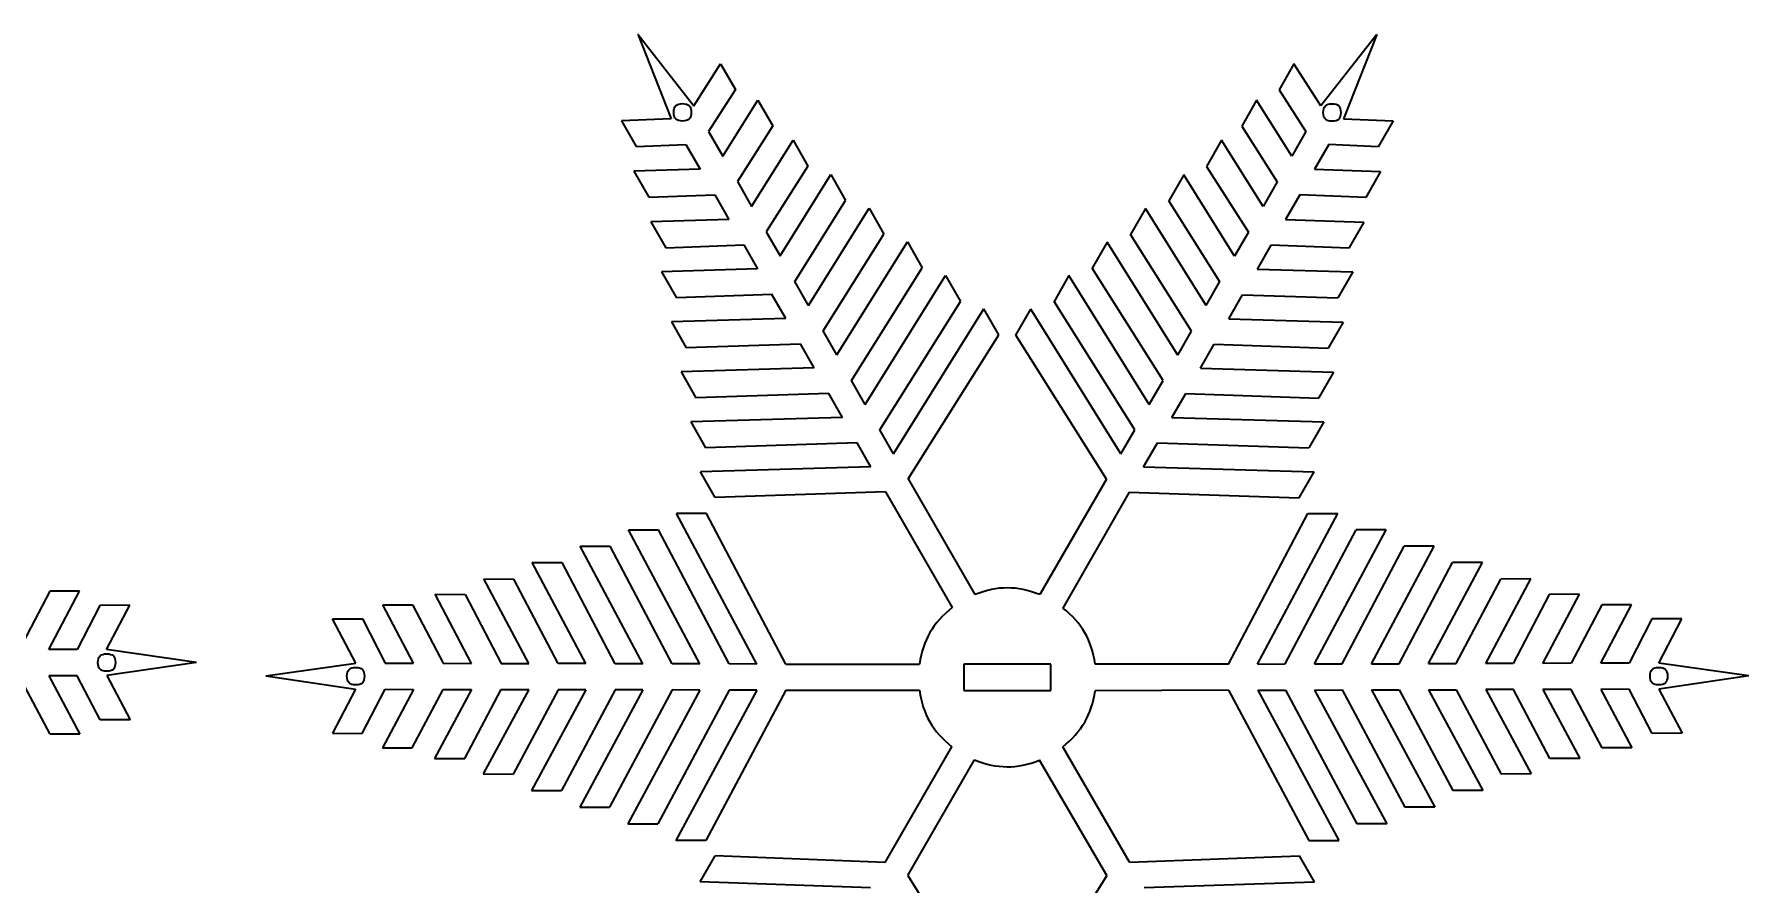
# Model space of a CAD drawing. Header units: centimetres. Extents: x -208 to 206, y -104 to 104.
# Drawn here: x 2.01 to 28.34, y 55.34 to 68.4 of the extents above; entities that cross this region are included whole.
import ezdxf

# ---------------------------------------------------------------- set-up
doc = ezdxf.new("R2010")
doc.units = ezdxf.units.CM
doc.header["$MEASUREMENT"] = 0
doc.layers.add('#Layer 1', color=7, linetype='Continuous')

msp = doc.modelspace()

# ---------------------------------------------------------------- linework, layer by layer
at = {"layer": '#Layer 1', "color": 3, "lineweight": 35}
for points in [[(11.27703, 68.40138), (11.27703, 68.40138), (11.79111, 67.10352), (11.79111, 67.10352)], [(11.27703, 68.40138), (11.27703, 68.40138), (12.13876, 67.30311), (12.13876, 67.30311)], [(22.6298, 68.39869), (22.6298, 68.39869), (21.76807, 67.3002), (21.76807, 67.3002)], [(22.6298, 68.39869), (22.6298, 68.39869), (22.11572, 67.10084), (22.11572, 67.10084)], [(12.13876, 67.30311), (12.13876, 67.30311), (12.54958, 67.95002), (12.54958, 67.95002)], [(12.54958, 67.95002), (12.54958, 67.95002), (12.7785, 67.5513), (12.7785, 67.5513)], [(21.35726, 67.94733), (21.35726, 67.94733), (21.12833, 67.54861), (21.12833, 67.54861)], [(21.76807, 67.3002), (21.76807, 67.3002), (21.35726, 67.94733), (21.35726, 67.94733)], [(12.7785, 67.5513), (12.7785, 67.5513), (12.36545, 66.90999), (12.36545, 66.90999)], [(21.12833, 67.54861), (21.12833, 67.54861), (21.54138, 66.90708), (21.54138, 66.90708)], [(12.58183, 66.5312), (12.58183, 66.5312), (13.12391, 67.39114), (13.12391, 67.39114)], [(13.12391, 67.39114), (13.12391, 67.39114), (13.3515, 66.99332), (13.3515, 66.99332)], [(20.78292, 67.38823), (20.78292, 67.38823), (20.55534, 66.99063), (20.55534, 66.99063)], [(21.325, 66.52852), (21.325, 66.52852), (20.78292, 67.38823), (20.78292, 67.38823)], [(11.79111, 67.10352), (11.79111, 67.10352), (11.02526, 67.07463), (11.02526, 67.07463)], [(11.02526, 67.07463), (11.02526, 67.07463), (11.25441, 66.67613), (11.25441, 66.67613)], [(12.36545, 66.90999), (12.36545, 66.90999), (12.58183, 66.5312), (12.58183, 66.5312)], [(13.3515, 66.99332), (13.3515, 66.99332), (12.80852, 66.13808), (12.80852, 66.13808)], [(20.55534, 66.99063), (20.55534, 66.99063), (21.09831, 66.1354), (21.09831, 66.1354)], [(21.54138, 66.90708), (21.54138, 66.90708), (21.325, 66.52852), (21.325, 66.52852)], [(22.11572, 67.10084), (22.11572, 67.10084), (22.88158, 67.07194), (22.88158, 67.07194)], [(22.88158, 67.07194), (22.88158, 67.07194), (22.65242, 66.67344), (22.65242, 66.67344)], [(11.25441, 66.67613), (11.25441, 66.67613), (12.01646, 66.70951), (12.01646, 66.70951)], [(12.01646, 66.70951), (12.01646, 66.70951), (12.23441, 66.33162), (12.23441, 66.33162)], [(13.02513, 65.7584), (13.02513, 65.7584), (13.6633, 66.77626), (13.6633, 66.77626)], [(13.6633, 66.77626), (13.6633, 66.77626), (13.89223, 66.37418), (13.89223, 66.37418)], [(20.24353, 66.77357), (20.24353, 66.77357), (20.0146, 66.37149), (20.0146, 66.37149)], [(20.8817, 65.75572), (20.8817, 65.75572), (20.24353, 66.77357), (20.24353, 66.77357)], [(21.89038, 66.70682), (21.89038, 66.70682), (21.67242, 66.32893), (21.67242, 66.32893)], [(22.65242, 66.67344), (22.65242, 66.67344), (21.89038, 66.70682), (21.89038, 66.70682)], [(13.89223, 66.37418), (13.89223, 66.37418), (13.2507, 65.36528), (13.2507, 65.36528)], [(20.0146, 66.37149), (20.0146, 66.37149), (20.65614, 65.3626), (20.65614, 65.3626)], [(12.23441, 66.33162), (12.23441, 66.33162), (11.21879, 66.2969), (11.21879, 66.2969)], [(11.21879, 66.2969), (11.21879, 66.2969), (11.44727, 65.89997), (11.44727, 65.89997)], [(12.80852, 66.13808), (12.80852, 66.13808), (13.02513, 65.7584), (13.02513, 65.7584)], [(13.46282, 64.99792), (13.46282, 64.99792), (14.24078, 66.24605), (14.24078, 66.24605)], [(14.24078, 66.24605), (14.24078, 66.24605), (14.47015, 65.84666), (14.47015, 65.84666)], [(19.66606, 66.24336), (19.66606, 66.24336), (19.43668, 65.84397), (19.43668, 65.84397)], [(20.44401, 64.99501), (20.44401, 64.99501), (19.66606, 66.24336), (19.66606, 66.24336)], [(21.09831, 66.1354), (21.09831, 66.1354), (20.8817, 65.75572), (20.8817, 65.75572)], [(21.67242, 66.32893), (21.67242, 66.32893), (22.68826, 66.29421), (22.68826, 66.29421)], [(22.68826, 66.29421), (22.68826, 66.29421), (22.45956, 65.89728), (22.45956, 65.89728)], [(11.44727, 65.89997), (11.44727, 65.89997), (12.45975, 65.93783), (12.45975, 65.93783)], [(12.45975, 65.93783), (12.45975, 65.93783), (12.67838, 65.55927), (12.67838, 65.55927)], [(13.68839, 64.60458), (13.68839, 64.60458), (14.47015, 65.84666), (14.47015, 65.84666)], [(20.21844, 64.60189), (20.21844, 64.60189), (19.43668, 65.84397), (19.43668, 65.84397)], [(21.44708, 65.93492), (21.44708, 65.93492), (21.22846, 65.55658), (21.22846, 65.55658)], [(22.45956, 65.89728), (22.45956, 65.89728), (21.44708, 65.93492), (21.44708, 65.93492)], [(13.9003, 64.23722), (13.9003, 64.23722), (14.83034, 65.72928), (14.83034, 65.72928)], [(14.83034, 65.72928), (14.83034, 65.72928), (15.05972, 65.32989), (15.05972, 65.32989)], [(19.07649, 65.7266), (19.07649, 65.7266), (18.84711, 65.3272), (18.84711, 65.3272)], [(20.00654, 64.23453), (20.00654, 64.23453), (19.07649, 65.7266), (19.07649, 65.7266)], [(12.67838, 65.55927), (12.67838, 65.55927), (11.47751, 65.52119), (11.47751, 65.52119)], [(11.47751, 65.52119), (11.47751, 65.52119), (11.70958, 65.1209), (11.70958, 65.1209)], [(13.2507, 65.36528), (13.2507, 65.36528), (13.46282, 64.99792), (13.46282, 64.99792)], [(14.12497, 63.845), (14.12497, 63.845), (15.05972, 65.32989), (15.05972, 65.32989)], [(19.78186, 63.84208), (19.78186, 63.84208), (18.84711, 65.3272), (18.84711, 65.3272)], [(20.65614, 65.3626), (20.65614, 65.3626), (20.44401, 64.99501), (20.44401, 64.99501)], [(21.22846, 65.55658), (21.22846, 65.55658), (22.42932, 65.5185), (22.42932, 65.5185)], [(22.42932, 65.5185), (22.42932, 65.5185), (22.19726, 65.11821), (22.19726, 65.11821)], [(11.70958, 65.1209), (11.70958, 65.1209), (12.90439, 65.16637), (12.90439, 65.16637)], [(12.90439, 65.16637), (12.90439, 65.16637), (13.11473, 64.79789), (13.11473, 64.79789)], [(14.3362, 63.47696), (14.3362, 63.47696), (15.41857, 65.21364), (15.41857, 65.21364)], [(15.41857, 65.21364), (15.41857, 65.21364), (15.64794, 64.81424), (15.64794, 64.81424)], [(18.48826, 65.21095), (18.48826, 65.21095), (18.25889, 64.81156), (18.25889, 64.81156)], [(19.57063, 63.47428), (19.57063, 63.47428), (18.48826, 65.21095), (18.48826, 65.21095)], [(21.00244, 65.16368), (21.00244, 65.16368), (20.7921, 64.7952), (20.7921, 64.7952)], [(22.19726, 65.11821), (22.19726, 65.11821), (21.00244, 65.16368), (21.00244, 65.16368)], [(13.11473, 64.79789), (13.11473, 64.79789), (11.64439, 64.75511), (11.64439, 64.75511)], [(14.56042, 63.08653), (14.56042, 63.08653), (15.64794, 64.81424), (15.64794, 64.81424)], [(19.34641, 63.08362), (19.34641, 63.08362), (18.25889, 64.81156), (18.25889, 64.81156)], [(20.7921, 64.7952), (20.7921, 64.7952), (22.26244, 64.75242), (22.26244, 64.75242)], [(11.64439, 64.75511), (11.64439, 64.75511), (11.87377, 64.35594), (11.87377, 64.35594)], [(13.9003, 64.23722), (13.9003, 64.23722), (13.68884, 64.6057), (13.68884, 64.6057)], [(14.7721, 62.71805), (14.7721, 62.71805), (16.00634, 64.69844), (16.00634, 64.69844)], [(16.00634, 64.69844), (16.00634, 64.69844), (16.23572, 64.29904), (16.23572, 64.29904)], [(17.90049, 64.69575), (17.90049, 64.69575), (17.67111, 64.29636), (17.67111, 64.29636)], [(19.13473, 62.71536), (19.13473, 62.71536), (17.90049, 64.69575), (17.90049, 64.69575)], [(20.00654, 64.23453), (20.00654, 64.23453), (20.21799, 64.60301), (20.21799, 64.60301)], [(22.26244, 64.75242), (22.26244, 64.75242), (22.03306, 64.35303), (22.03306, 64.35303)], [(13.34052, 64.405), (13.34052, 64.405), (11.87377, 64.35594), (11.87377, 64.35594)], [(13.55108, 64.03674), (13.55108, 64.03674), (13.3394, 64.405), (13.3394, 64.405)], [(14.99543, 62.32896), (14.99543, 62.32896), (16.23572, 64.29904), (16.23572, 64.29904)], [(18.9114, 62.32605), (18.9114, 62.32605), (17.67111, 64.29636), (17.67111, 64.29636)], [(20.35575, 64.03383), (20.35575, 64.03383), (20.56743, 64.40231), (20.56743, 64.40231)], [(20.56631, 64.40231), (20.56631, 64.40231), (22.03306, 64.35303), (22.03306, 64.35303)], [(13.55108, 64.03674), (13.55108, 64.03674), (11.79358, 63.98544), (11.79358, 63.98544)], [(15.20711, 61.96048), (15.20711, 61.96048), (16.593, 64.18413), (16.593, 64.18413)], [(16.82238, 63.78474), (16.82238, 63.78474), (16.593, 64.18413), (16.593, 64.18413)], [(17.08446, 63.78205), (17.08446, 63.78205), (17.31383, 64.18144), (17.31383, 64.18144)], [(18.69972, 61.9578), (18.69972, 61.9578), (17.31383, 64.18144), (17.31383, 64.18144)], [(20.35575, 64.03383), (20.35575, 64.03383), (22.11326, 63.98276), (22.11326, 63.98276)], [(11.79358, 63.98544), (11.79358, 63.98544), (12.02295, 63.58605), (12.02295, 63.58605)], [(14.3362, 63.47696), (14.3362, 63.47696), (14.12474, 63.84544), (14.12474, 63.84544)], [(15.42977, 61.57252), (15.42977, 61.57252), (16.82238, 63.78474), (16.82238, 63.78474)], [(18.47706, 61.56983), (18.47706, 61.56983), (17.08446, 63.78205), (17.08446, 63.78205)], [(19.57063, 63.47428), (19.57063, 63.47428), (19.78209, 63.84253), (19.78209, 63.84253)], [(22.11326, 63.98276), (22.11326, 63.98276), (21.88388, 63.58336), (21.88388, 63.58336)], [(13.77665, 63.64496), (13.77665, 63.64496), (12.02295, 63.58605), (12.02295, 63.58605)], [(13.98788, 63.27693), (13.98788, 63.27693), (13.77642, 63.64519), (13.77642, 63.64519)], [(19.91895, 63.27424), (19.91895, 63.27424), (20.13041, 63.6425), (20.13041, 63.6425)], [(20.13018, 63.64228), (20.13018, 63.64228), (21.88388, 63.58336), (21.88388, 63.58336)], [(13.98788, 63.27693), (13.98788, 63.27693), (11.94254, 63.21735), (11.94254, 63.21735)], [(11.94254, 63.21735), (11.94254, 63.21735), (12.17191, 62.81818), (12.17191, 62.81818)], [(19.91895, 63.27424), (19.91895, 63.27424), (21.9643, 63.21466), (21.9643, 63.21466)], [(21.9643, 63.21466), (21.9643, 63.21466), (21.73492, 62.81527), (21.73492, 62.81527)], [(14.7721, 62.71805), (14.7721, 62.71805), (14.56042, 63.08653), (14.56042, 63.08653)], [(14.7721, 62.71805), (14.7721, 62.71805), (14.56042, 63.08653), (14.56042, 63.08653)], [(19.13473, 62.71536), (19.13473, 62.71536), (19.34641, 63.08362), (19.34641, 63.08362)], [(19.13473, 62.71536), (19.13473, 62.71536), (19.34641, 63.08362), (19.34641, 63.08362)], [(14.2121, 62.8865), (14.2121, 62.8865), (12.17191, 62.81818), (12.17191, 62.81818)], [(14.42378, 62.51802), (14.42378, 62.51802), (14.2121, 62.8865), (14.2121, 62.8865)], [(14.42378, 62.51802), (14.42378, 62.51802), (14.2121, 62.8865), (14.2121, 62.8865)], [(19.48305, 62.51533), (19.48305, 62.51533), (19.69473, 62.88381), (19.69473, 62.88381)], [(19.48305, 62.51533), (19.48305, 62.51533), (19.69473, 62.88381), (19.69473, 62.88381)], [(19.69473, 62.88381), (19.69473, 62.88381), (21.73492, 62.81527), (21.73492, 62.81527)], [(14.42378, 62.51802), (14.42378, 62.51802), (12.09127, 62.45037), (12.09127, 62.45037)], [(12.09127, 62.45037), (12.09127, 62.45037), (12.32042, 62.05098), (12.32042, 62.05098)], [(19.48305, 62.51533), (19.48305, 62.51533), (21.81556, 62.44768), (21.81556, 62.44768)], [(21.81556, 62.44768), (21.81556, 62.44768), (21.58641, 62.04829), (21.58641, 62.04829)], [(15.20711, 61.96048), (15.20711, 61.96048), (14.99543, 62.32896), (14.99543, 62.32896)], [(15.20711, 61.96048), (15.20711, 61.96048), (14.99543, 62.32896), (14.99543, 62.32896)], [(18.69972, 61.9578), (18.69972, 61.9578), (18.9114, 62.32605), (18.9114, 62.32605)], [(18.69972, 61.9578), (18.69972, 61.9578), (18.9114, 62.32605), (18.9114, 62.32605)], [(14.64711, 62.12893), (14.64711, 62.12893), (12.32042, 62.05098), (12.32042, 62.05098)], [(14.85879, 61.76045), (14.85879, 61.76045), (14.64711, 62.12893), (14.64711, 62.12893)], [(14.85879, 61.76045), (14.85879, 61.76045), (14.64711, 62.12893), (14.64711, 62.12893)], [(19.04804, 61.75776), (19.04804, 61.75776), (19.25972, 62.12602), (19.25972, 62.12602)], [(19.04804, 61.75776), (19.04804, 61.75776), (19.25972, 62.12602), (19.25972, 62.12602)], [(19.25972, 62.12602), (19.25972, 62.12602), (21.58641, 62.04829), (21.58641, 62.04829)], [(14.85879, 61.76045), (14.85879, 61.76045), (12.23956, 61.68429), (12.23956, 61.68429)], [(12.46894, 61.28512), (12.46894, 61.28512), (12.23956, 61.68429), (12.23956, 61.68429)], [(19.04804, 61.75776), (19.04804, 61.75776), (21.66727, 61.6816), (21.66727, 61.6816)], [(21.4379, 61.28221), (21.4379, 61.28221), (21.66727, 61.6816), (21.66727, 61.6816)], [(15.08145, 61.37248), (15.08145, 61.37248), (12.46894, 61.28512), (12.46894, 61.28512)], [(15.08145, 61.37248), (15.08145, 61.37248), (16.10714, 59.59594), (16.10714, 59.59594)], [(15.42977, 61.57252), (15.42977, 61.57252), (16.45546, 59.79597), (16.45546, 59.79597)], [(18.47706, 61.56983), (18.47706, 61.56983), (17.45294, 59.79597), (17.45294, 59.79597)], [(18.82538, 61.3698), (18.82538, 61.3698), (17.80842, 59.59012), (17.80842, 59.59012)], [(18.82538, 61.3698), (18.82538, 61.3698), (21.4379, 61.28221), (21.4379, 61.28221)], [(13.10599, 58.73018), (13.10599, 58.73018), (11.87332, 61.04208), (11.87332, 61.04208)], [(12.33386, 61.04096), (12.33386, 61.04096), (11.87332, 61.04208), (11.87332, 61.04208)], [(13.55332, 58.72906), (13.55332, 58.72906), (12.33386, 61.04096), (12.33386, 61.04096)], [(20.35194, 58.72906), (20.35194, 58.72906), (21.5714, 61.04096), (21.5714, 61.04096)], [(20.79927, 58.73018), (20.79927, 58.73018), (22.03194, 61.04208), (22.03194, 61.04208)], [(21.5714, 61.04096), (21.5714, 61.04096), (22.03194, 61.04208), (22.03194, 61.04208)], [(12.23239, 58.7322), (12.23239, 58.7322), (11.13457, 60.7912), (11.13457, 60.7912)], [(11.13457, 60.7912), (11.13457, 60.7912), (11.59511, 60.79008), (11.59511, 60.79008)], [(12.68129, 58.73108), (12.68129, 58.73108), (11.59511, 60.79008), (11.59511, 60.79008)], [(21.22398, 58.73108), (21.22398, 58.73108), (22.31015, 60.79008), (22.31015, 60.79008)], [(21.67287, 58.7322), (21.67287, 58.7322), (22.7707, 60.7912), (22.7707, 60.7912)], [(22.7707, 60.7912), (22.7707, 60.7912), (22.31015, 60.79008), (22.31015, 60.79008)], [(11.35745, 58.73421), (11.35745, 58.73421), (10.3947, 60.53988), (10.3947, 60.53988)], [(10.3947, 60.53988), (10.3947, 60.53988), (10.85524, 60.53876), (10.85524, 60.53876)], [(11.80769, 58.73309), (11.80769, 58.73309), (10.85524, 60.53876), (10.85524, 60.53876)], [(22.09758, 58.73309), (22.09758, 58.73309), (23.05002, 60.53876), (23.05002, 60.53876)], [(22.54782, 58.73421), (22.54782, 58.73421), (23.51057, 60.53988), (23.51057, 60.53988)], [(23.51057, 60.53988), (23.51057, 60.53988), (23.05002, 60.53876), (23.05002, 60.53876)], [(10.48094, 58.7369), (10.48094, 58.7369), (9.65393, 60.28832), (9.65393, 60.28832)], [(9.65393, 60.28832), (9.65393, 60.28832), (10.11447, 60.2872), (10.11447, 60.2872)], [(10.93297, 58.73511), (10.93297, 58.73511), (10.11447, 60.2872), (10.11447, 60.2872)], [(22.9723, 58.73511), (22.9723, 58.73511), (23.79079, 60.2872), (23.79079, 60.2872)], [(23.42433, 58.7369), (23.42433, 58.7369), (24.25134, 60.28832), (24.25134, 60.28832)], [(24.25134, 60.28832), (24.25134, 60.28832), (23.79079, 60.2872), (23.79079, 60.2872)], [(8.72612, 58.73936), (8.72612, 58.73936), (8.16343, 59.80112), (8.16343, 59.80112)], [(8.16343, 59.80112), (8.16343, 59.80112), (8.62622, 59.79821), (8.62622, 59.79821)], [(8.62622, 59.79821), (8.62622, 59.79821), (9.17927, 58.73824), (9.17927, 58.73824)], [(9.60353, 58.73802), (9.60353, 58.73802), (8.91137, 60.0361), (8.91137, 60.0361)], [(8.91137, 60.0361), (8.91137, 60.0361), (9.37191, 60.03498), (9.37191, 60.03498)], [(10.05668, 58.7369), (10.05668, 58.7369), (9.37191, 60.03498), (9.37191, 60.03498)], [(17.45294, 59.79597), (17.10215, 59.93373), (16.80625, 59.93373), (16.45546, 59.79597)], [(23.84858, 58.7369), (23.84858, 58.7369), (24.53313, 60.03498), (24.53313, 60.03498)], [(24.30174, 58.73802), (24.30174, 58.73802), (24.99367, 60.0361), (24.99367, 60.0361)], [(24.99367, 60.0361), (24.99367, 60.0361), (24.53313, 60.03498), (24.53313, 60.03498)], [(25.27905, 59.79821), (25.27905, 59.79821), (24.72599, 58.73824), (24.72599, 58.73824)], [(25.17914, 58.73936), (25.17914, 58.73936), (25.74161, 59.80112), (25.74161, 59.80112)], [(25.74161, 59.80112), (25.74161, 59.80112), (25.27905, 59.79821), (25.27905, 59.79821)], [(7.83505, 58.74205), (7.83505, 58.74205), (7.36151, 59.64119), (7.36151, 59.64119)], [(7.36151, 59.64119), (7.36151, 59.64119), (7.81959, 59.63962), (7.81959, 59.63962)], [(7.81959, 59.63962), (7.81959, 59.63962), (8.28887, 58.74183), (8.28887, 58.74183)], [(16.10714, 59.59594), (15.81012, 59.36074), (15.66116, 59.10381), (15.60471, 58.72906)], [(18.30369, 58.72906), (18.24791, 59.09978), (18.10074, 59.35536), (17.80842, 59.59012)], [(26.08545, 59.63962), (26.08545, 59.63962), (25.61639, 58.74183), (25.61639, 58.74183)], [(26.06999, 58.74205), (26.06999, 58.74205), (26.54353, 59.64119), (26.54353, 59.64119)], [(26.54353, 59.64119), (26.54353, 59.64119), (26.08545, 59.63962), (26.08545, 59.63962)], [(6.9451, 58.74407), (6.9451, 58.74407), (6.59028, 59.42346), (6.59028, 59.42346)], [(6.59028, 59.42346), (6.59028, 59.42346), (7.04993, 59.42212), (7.04993, 59.42212)], [(7.04993, 59.42212), (7.04993, 59.42212), (7.39892, 58.74384), (7.39892, 58.74384)], [(26.85511, 59.42212), (26.85511, 59.42212), (26.50612, 58.74384), (26.50612, 58.74384)], [(27.31476, 59.42346), (27.31476, 59.42346), (26.85511, 59.42212), (26.85511, 59.42212)], [(26.95994, 58.74407), (26.95994, 58.74407), (27.31476, 59.42346), (27.31476, 59.42346)], [(5.56302, 58.54695), (5.56302, 58.54695), (6.9451, 58.74407), (6.9451, 58.74407)], [(7.39892, 58.74384), (7.39892, 58.74384), (7.83505, 58.74205), (7.83505, 58.74205)], [(8.28887, 58.74183), (8.28887, 58.74183), (8.72612, 58.73936), (8.72612, 58.73936)], [(9.17927, 58.73824), (9.17927, 58.73824), (9.60353, 58.73802), (9.60353, 58.73802)], [(10.48094, 58.7369), (10.48094, 58.7369), (10.05623, 58.7378), (10.05623, 58.7378)], [(11.35745, 58.73421), (11.35745, 58.73421), (10.93252, 58.73511), (10.93252, 58.73511)], [(12.23239, 58.7322), (12.23239, 58.7322), (11.80769, 58.73309), (11.80769, 58.73309)], [(12.23239, 58.7322), (12.23239, 58.7322), (11.80769, 58.73309), (11.80769, 58.73309)], [(13.10599, 58.73018), (13.10599, 58.73018), (12.68129, 58.73108), (12.68129, 58.73108)], [(13.10599, 58.73018), (13.10599, 58.73018), (12.68129, 58.73108), (12.68129, 58.73108)], [(13.55332, 58.72906), (13.55332, 58.72906), (15.60471, 58.72906), (15.60471, 58.72906)], [(16.28433, 58.72682), (16.28433, 58.72682), (16.28433, 58.32474), (16.28433, 58.32474)], [(16.95431, 58.72682), (16.95431, 58.72682), (16.28433, 58.72682), (16.28433, 58.72682)], [(17.62407, 58.72682), (17.62407, 58.72682), (16.95431, 58.72682), (16.95431, 58.72682)], [(17.62407, 58.32474), (17.62407, 58.32474), (17.62407, 58.72682), (17.62407, 58.72682)], [(20.35194, 58.72906), (20.35194, 58.72906), (18.30369, 58.72906), (18.30369, 58.72906)], [(20.79927, 58.73018), (20.79927, 58.73018), (21.22398, 58.73108), (21.22398, 58.73108)], [(20.79927, 58.73018), (20.79927, 58.73018), (21.22398, 58.73108), (21.22398, 58.73108)], [(21.67287, 58.7322), (21.67287, 58.7322), (22.09758, 58.73309), (22.09758, 58.73309)], [(21.67287, 58.7322), (21.67287, 58.7322), (22.09758, 58.73309), (22.09758, 58.73309)], [(22.54782, 58.73421), (22.54782, 58.73421), (22.97252, 58.73511), (22.97252, 58.73511)], [(23.42433, 58.7369), (23.42433, 58.7369), (23.84903, 58.7378), (23.84903, 58.7378)], [(24.72599, 58.73824), (24.72599, 58.73824), (24.30174, 58.73802), (24.30174, 58.73802)], [(25.61639, 58.74183), (25.61639, 58.74183), (25.17914, 58.73936), (25.17914, 58.73936)], [(26.50612, 58.74384), (26.50612, 58.74384), (26.06999, 58.74205), (26.06999, 58.74205)], [(28.34202, 58.54695), (28.34202, 58.54695), (26.95994, 58.74407), (26.95994, 58.74407)], [(5.56302, 58.54695), (5.56302, 58.54695), (6.9442, 58.34333), (6.9442, 58.34333)], [(28.34202, 58.54695), (28.34202, 58.54695), (26.96084, 58.34333), (26.96084, 58.34333)], [(6.9442, 58.34333), (6.9442, 58.34333), (6.58625, 57.66573), (6.58625, 57.66573)], [(7.0459, 57.66484), (7.0459, 57.66484), (7.39802, 58.34154), (7.39802, 58.34154)], [(7.83415, 58.34109), (7.83415, 58.34109), (7.35636, 57.4442), (7.35636, 57.4442)], [(7.39802, 58.34154), (7.39802, 58.34154), (7.83415, 58.34109), (7.83415, 58.34109)], [(7.81444, 57.44375), (7.81444, 57.44375), (8.28798, 58.3393), (8.28798, 58.3393)], [(8.72522, 58.33952), (8.72522, 58.33952), (8.15761, 57.28068), (8.15761, 57.28068)], [(8.28798, 58.3393), (8.28798, 58.3393), (8.72522, 58.33952), (8.72522, 58.33952)], [(8.62039, 57.28135), (8.62039, 57.28135), (9.17838, 58.33885), (9.17838, 58.33885)], [(9.60263, 58.33684), (9.60263, 58.33684), (8.90442, 57.04212), (8.90442, 57.04212)], [(9.17838, 58.33885), (9.17838, 58.33885), (9.60263, 58.33684), (9.60263, 58.33684)], [(10.05578, 58.33594), (10.05578, 58.33594), (9.36497, 57.041), (9.36497, 57.041)], [(10.48004, 58.33392), (10.48004, 58.33392), (9.64564, 56.78653), (9.64564, 56.78653)], [(10.48004, 58.33392), (10.48004, 58.33392), (10.05534, 58.33504), (10.05534, 58.33504)], [(10.93207, 58.33348), (10.93207, 58.33348), (10.10618, 56.78541), (10.10618, 56.78541)], [(11.35633, 58.33258), (11.35633, 58.33258), (10.38529, 56.5314), (10.38529, 56.5314)], [(11.80679, 58.33146), (11.80679, 58.33146), (10.84583, 56.53028), (10.84583, 56.53028)], [(11.35633, 58.33258), (11.35633, 58.33258), (10.93162, 58.33348), (10.93162, 58.33348)], [(12.2315, 58.33056), (12.2315, 58.33056), (11.12404, 56.27648), (11.12404, 56.27648)], [(12.68039, 58.32944), (12.68039, 58.32944), (11.58458, 56.27559), (11.58458, 56.27559)], [(12.2315, 58.33056), (12.2315, 58.33056), (11.80679, 58.33146), (11.80679, 58.33146)], [(12.2315, 58.33056), (12.2315, 58.33056), (11.80679, 58.33146), (11.80679, 58.33146)], [(13.1051, 58.32832), (13.1051, 58.32832), (11.86145, 56.02224), (11.86145, 56.02224)], [(13.55242, 58.32743), (13.55242, 58.32743), (12.32199, 56.02112), (12.32199, 56.02112)], [(13.1051, 58.32832), (13.1051, 58.32832), (12.68039, 58.32944), (12.68039, 58.32944)], [(13.1051, 58.32832), (13.1051, 58.32832), (12.68039, 58.32944), (12.68039, 58.32944)], [(13.55242, 58.32743), (13.55242, 58.32743), (15.60404, 58.32743), (15.60404, 58.32743)], [(15.60404, 58.32743), (15.65914, 57.95223), (15.80721, 57.69485), (16.10356, 57.45876)], [(16.28433, 58.32474), (16.28433, 58.32474), (17.62407, 58.32474), (17.62407, 58.32474)], [(17.80506, 57.45876), (18.09806, 57.69261), (18.2459, 57.94752), (18.30302, 58.31824)], [(20.35284, 58.32743), (20.35284, 58.32743), (18.30302, 58.31824), (18.30302, 58.31824)], [(20.35284, 58.32743), (20.35284, 58.32743), (21.58327, 56.02112), (21.58327, 56.02112)], [(20.80017, 58.32832), (20.80017, 58.32832), (21.22487, 58.32944), (21.22487, 58.32944)], [(20.80017, 58.32832), (20.80017, 58.32832), (21.22487, 58.32944), (21.22487, 58.32944)], [(20.80017, 58.32832), (20.80017, 58.32832), (22.04382, 56.02224), (22.04382, 56.02224)], [(21.22487, 58.32944), (21.22487, 58.32944), (22.32068, 56.27559), (22.32068, 56.27559)], [(21.67377, 58.33056), (21.67377, 58.33056), (22.09847, 58.33146), (22.09847, 58.33146)], [(21.67377, 58.33056), (21.67377, 58.33056), (22.09847, 58.33146), (22.09847, 58.33146)], [(21.67377, 58.33056), (21.67377, 58.33056), (22.78122, 56.27648), (22.78122, 56.27648)], [(22.09847, 58.33146), (22.09847, 58.33146), (23.05943, 56.53028), (23.05943, 56.53028)], [(22.54871, 58.33258), (22.54871, 58.33258), (22.97364, 58.33348), (22.97364, 58.33348)], [(22.54871, 58.33258), (22.54871, 58.33258), (23.51998, 56.5314), (23.51998, 56.5314)], [(22.97319, 58.33348), (22.97319, 58.33348), (23.79908, 56.78541), (23.79908, 56.78541)], [(23.42522, 58.33392), (23.42522, 58.33392), (23.84993, 58.33504), (23.84993, 58.33504)], [(23.42522, 58.33392), (23.42522, 58.33392), (24.25962, 56.78653), (24.25962, 56.78653)], [(23.84948, 58.33594), (23.84948, 58.33594), (24.5403, 57.041), (24.5403, 57.041)], [(24.72689, 58.33885), (24.72689, 58.33885), (24.30263, 58.33684), (24.30263, 58.33684)], [(24.30263, 58.33684), (24.30263, 58.33684), (25.00084, 57.04212), (25.00084, 57.04212)], [(25.28487, 57.28135), (25.28487, 57.28135), (24.72689, 58.33885), (24.72689, 58.33885)], [(25.61729, 58.3393), (25.61729, 58.3393), (25.18004, 58.33952), (25.18004, 58.33952)], [(25.18004, 58.33952), (25.18004, 58.33952), (25.74766, 57.28068), (25.74766, 57.28068)], [(26.0906, 57.44375), (26.0906, 57.44375), (25.61729, 58.3393), (25.61729, 58.3393)], [(26.50702, 58.34154), (26.50702, 58.34154), (26.07089, 58.34109), (26.07089, 58.34109)], [(26.07089, 58.34109), (26.07089, 58.34109), (26.54868, 57.4442), (26.54868, 57.4442)], [(26.85914, 57.66484), (26.85914, 57.66484), (26.50702, 58.34154), (26.50702, 58.34154)], [(26.96084, 58.34333), (26.96084, 58.34333), (27.31902, 57.66573), (27.31902, 57.66573)], [(6.58625, 57.66573), (6.58625, 57.66573), (7.0459, 57.66484), (7.0459, 57.66484)], [(7.35636, 57.4442), (7.35636, 57.4442), (7.81444, 57.44375), (7.81444, 57.44375)], [(15.07786, 55.68221), (15.07786, 55.68221), (16.10356, 57.45876), (16.10356, 57.45876)], [(18.82897, 55.6849), (18.82897, 55.6849), (17.80506, 57.45876), (17.80506, 57.45876)], [(26.54868, 57.4442), (26.54868, 57.4442), (26.0906, 57.44375), (26.0906, 57.44375)], [(27.31902, 57.66573), (27.31902, 57.66573), (26.85914, 57.66484), (26.85914, 57.66484)], [(8.15761, 57.28068), (8.15761, 57.28068), (8.62039, 57.28135), (8.62039, 57.28135)], [(15.42529, 55.48061), (15.42529, 55.48061), (16.45098, 57.25716), (16.45098, 57.25716)], [(16.45098, 57.25716), (16.80154, 57.11828), (17.09745, 57.11716), (17.4489, 57.2538)], [(18.48154, 55.4833), (18.48154, 55.4833), (17.4489, 57.2538), (17.4489, 57.2538)], [(25.74766, 57.28068), (25.74766, 57.28068), (25.28487, 57.28135), (25.28487, 57.28135)], [(8.90442, 57.04212), (8.90442, 57.04212), (9.36497, 57.041), (9.36497, 57.041)], [(25.00084, 57.04212), (25.00084, 57.04212), (24.5403, 57.041), (24.5403, 57.041)], [(9.64564, 56.78653), (9.64564, 56.78653), (10.10618, 56.78541), (10.10618, 56.78541)], [(24.25962, 56.78653), (24.25962, 56.78653), (23.79908, 56.78541), (23.79908, 56.78541)], [(10.38529, 56.5314), (10.38529, 56.5314), (10.84583, 56.53028), (10.84583, 56.53028)], [(23.51998, 56.5314), (23.51998, 56.5314), (23.05943, 56.53028), (23.05943, 56.53028)], [(11.12404, 56.27648), (11.12404, 56.27648), (11.58458, 56.27559), (11.58458, 56.27559)], [(22.78122, 56.27648), (22.78122, 56.27648), (22.32068, 56.27559), (22.32068, 56.27559)], [(12.32199, 56.02112), (12.32199, 56.02112), (11.86145, 56.02224), (11.86145, 56.02224)], [(21.58327, 56.02112), (21.58327, 56.02112), (22.04382, 56.02224), (22.04382, 56.02224)], [(12.23463, 55.38384), (12.23463, 55.38384), (12.4658, 55.78212), (12.4658, 55.78212)], [(15.07786, 55.68221), (15.07786, 55.68221), (12.4658, 55.78212), (12.4658, 55.78212)], [(18.82897, 55.6849), (18.82897, 55.6849), (21.44103, 55.7848), (21.44103, 55.7848)], [(21.6722, 55.38653), (21.6722, 55.38653), (21.44103, 55.7848), (21.44103, 55.7848)], [(14.85319, 55.29536), (14.85319, 55.29536), (12.23463, 55.38384), (12.23463, 55.38384)], [(15.42529, 55.48061), (15.42529, 55.48061), (16.80714, 53.26189), (16.80714, 53.26189)], [(18.48154, 55.4833), (18.48154, 55.4833), (17.09969, 53.26458), (17.09969, 53.26458)], [(19.05364, 55.29805), (19.05364, 55.29805), (21.6722, 55.38653), (21.6722, 55.38653)]]:
    msp.add_open_spline(points, degree=3, dxfattribs=at)
for points in [[(12.09889, 67.2032), (12.09889, 67.29796), (12.05969, 67.33716), (11.96494, 67.33716), (11.96494, 67.33716), (11.87018, 67.33716), (11.83098, 67.29796), (11.83098, 67.2032), (11.83098, 67.2032), (11.83098, 67.10845), (11.87018, 67.06925), (11.96494, 67.06925), (11.96494, 67.06925), (12.05969, 67.06925), (12.09889, 67.10845), (12.09889, 67.2032)], [(22.07585, 67.20052), (22.07585, 67.29527), (22.03665, 67.33447), (21.9419, 67.33447), (21.9419, 67.33447), (21.84714, 67.33447), (21.80794, 67.29527), (21.80794, 67.20052), (21.80794, 67.20052), (21.80794, 67.10576), (21.84714, 67.06656), (21.9419, 67.06656), (21.9419, 67.06656), (22.03665, 67.06656), (22.07585, 67.10576), (22.07585, 67.20052)], [(7.0786, 58.54381), (7.0786, 58.63856), (7.0394, 58.67776), (6.94465, 58.67776), (6.94465, 58.67776), (6.8499, 58.67776), (6.8107, 58.63856), (6.8107, 58.54381), (6.8107, 58.54381), (6.8107, 58.44906), (6.8499, 58.40986), (6.94465, 58.40986), (6.94465, 58.40986), (7.0394, 58.40986), (7.0786, 58.44906), (7.0786, 58.54381)], [(27.09434, 58.54381), (27.09434, 58.63856), (27.05514, 58.67776), (26.96039, 58.67776), (26.96039, 58.67776), (26.86564, 58.67776), (26.82644, 58.63856), (26.82644, 58.54381), (26.82644, 58.54381), (26.82644, 58.44906), (26.86564, 58.40986), (26.96039, 58.40986), (26.96039, 58.40986), (27.05514, 58.40986), (27.09434, 58.44906), (27.09434, 58.54381)]]:
    msp.add_open_spline(points, degree=3, knots=[0, 0, 0, 0, 0.2, 0.2, 0.2, 0.2, 0.4, 0.4, 0.4, 0.4, 0.6, 0.6, 0.6, 0.6, 1, 1, 1, 1], dxfattribs=at)
at = {"layer": '#Layer 1', "color": 6, "lineweight": 35}
for points in [[(2.24535, 59.84839), (2.24535, 59.84839), (1.77585, 58.9506), (1.77585, 58.9506)], [(2.22967, 58.95082), (2.22967, 58.95082), (2.70343, 59.84996), (2.70343, 59.84996)], [(2.70343, 59.84996), (2.70343, 59.84996), (2.24535, 59.84839), (2.24535, 59.84839)], [(3.01479, 59.63111), (3.01479, 59.63111), (2.6658, 58.95261), (2.6658, 58.95261)], [(3.47466, 59.63223), (3.47466, 59.63223), (3.01479, 59.63111), (3.01479, 59.63111)], [(3.11962, 58.95284), (3.11962, 58.95284), (3.47466, 59.63223), (3.47466, 59.63223)], [(2.6658, 58.95261), (2.6658, 58.95261), (2.22967, 58.95082), (2.22967, 58.95082)], [(4.5017, 58.75594), (4.5017, 58.75594), (3.11962, 58.95284), (3.11962, 58.95284)], [(4.5017, 58.75594), (4.5017, 58.75594), (3.12074, 58.5521), (3.12074, 58.5521)], [(2.25028, 57.65252), (2.25028, 57.65252), (1.77697, 58.54807), (1.77697, 58.54807)], [(2.66692, 58.55031), (2.66692, 58.55031), (2.23079, 58.55008), (2.23079, 58.55008)], [(2.23079, 58.55008), (2.23079, 58.55008), (2.70858, 57.65296), (2.70858, 57.65296)], [(3.01905, 57.8736), (3.01905, 57.8736), (2.66692, 58.55031), (2.66692, 58.55031)], [(3.12074, 58.5521), (3.12074, 58.5521), (3.4787, 57.8745), (3.4787, 57.8745)], [(3.4787, 57.8745), (3.4787, 57.8745), (3.01905, 57.8736), (3.01905, 57.8736)], [(2.70858, 57.65296), (2.70858, 57.65296), (2.25028, 57.65252), (2.25028, 57.65252)]]:
    msp.add_open_spline(points, degree=3, dxfattribs=at)
msp.add_open_spline([(3.25402, 58.75258), (3.25402, 58.84733), (3.21482, 58.88653), (3.12007, 58.88653), (3.12007, 58.88653), (3.02532, 58.88653), (2.98634, 58.84733), (2.98634, 58.75258), (2.98634, 58.75258), (2.98634, 58.65783), (3.02532, 58.61863), (3.12007, 58.61863), (3.12007, 58.61863), (3.21482, 58.61863), (3.25402, 58.65783), (3.25402, 58.75258)], degree=3, knots=[0, 0, 0, 0, 0.2, 0.2, 0.2, 0.2, 0.4, 0.4, 0.4, 0.4, 0.6, 0.6, 0.6, 0.6, 1, 1, 1, 1], dxfattribs=at)

doc.saveas('drawing.dxf')
